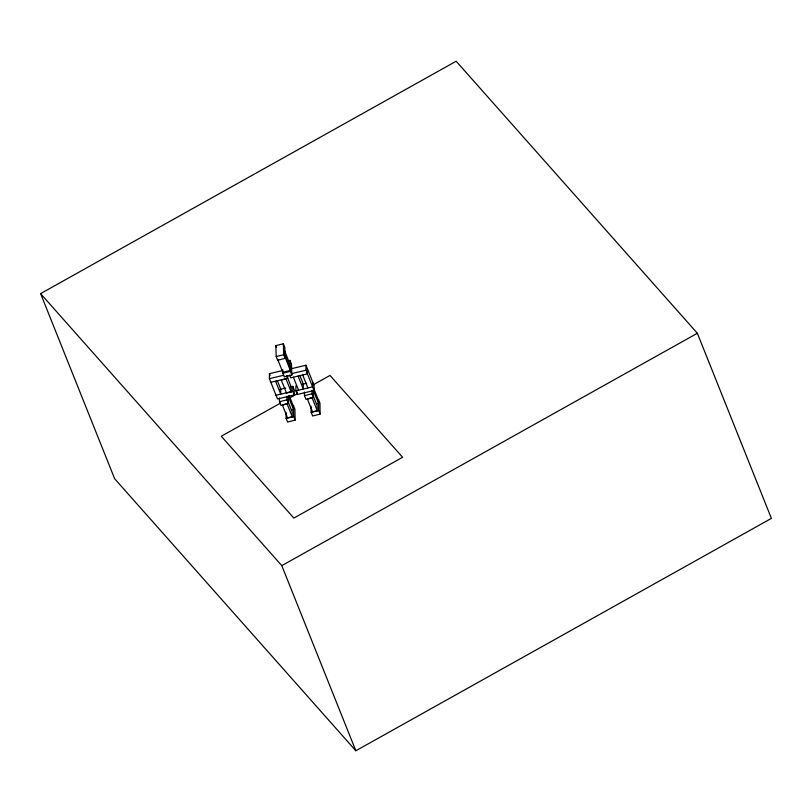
<?xml version="1.0" encoding="UTF-8"?>
<svg xmlns="http://www.w3.org/2000/svg" width="812" height="812" viewBox="0 0 812 812"><rect width="100%" height="100%" fill="white"/><g stroke="black" fill="none" stroke-linecap="round" stroke-linejoin="round"><path stroke-width="1.22" d="M290.412 386.908L292.807 386.339L294.269 389.993L294.228 394.967L277.501 398.956L269.391 378.656L269.422 373.682L282.566 370.556M270.853 382.31L287.58 378.321L287.59 375.834M291.183 391.902L285.986 378.91L281.277 380.026L286.474 393.018L291.183 391.902L291.214 386.918L286.89 376.098M294.228 394.967L292.767 391.313L292.807 386.339M290.463 368.932L305.992 365.227L314.112 385.527L314.071 390.501L297.344 394.49L295.883 390.836L295.923 385.862M297.344 394.49L297.365 392.003M314.071 390.501L305.962 370.211L305.992 365.227M307.454 368.881L307.423 373.865L290.696 377.844L289.6 375.103M312.65 381.873L312.61 386.847L295.883 390.836M40.6 293.619L456.161 61.235L697.356 333.265L771.4 518.381L355.839 750.765L114.644 478.735L40.6 293.619L281.794 565.649L355.839 750.765M280.587 403.077L221.28 436.247L293.853 518.097L402.59 457.288L330.017 375.438L313.544 384.644M289.377 398.164L297.07 393.861M281.794 565.649L697.356 333.265M275.826 345.668L283.347 343.74L284.809 347.384L285.195 358.325L277.674 360.264L276.212 356.61L275.826 345.668L276.557 347.495M276.212 356.61L283.733 354.682L283.347 343.74M287.854 360.924L290.006 360.376L291.467 364.03L291.853 374.971L284.332 376.9L282.87 373.246L282.738 369.602M282.87 373.246L290.392 371.317L290.006 360.376M288.321 396.175L288.463 403.503L280.942 405.381L279.48 401.727L287.001 399.849L286.93 396.185M313.341 390.136L313.483 397.454L305.962 399.331L304.5 395.677L312.021 393.8L311.95 390.136M291.376 410.06L293.528 409.522L288.331 396.53M316.396 404.011L318.548 403.473L313.351 390.491M292.259 416.8L287.549 417.967L282.363 404.985L287.062 403.808L292.259 416.8L292.158 411.857L287.834 401.026M286.139 418.363L293.66 416.485L293.447 405.503L294.908 409.157L295.121 420.139L287.6 422.017L286.139 418.363L286.017 412.263M317.279 410.75L312.569 411.928L307.383 398.936L312.082 397.768L317.279 410.75L317.177 405.807L312.853 394.987M311.158 412.323L318.68 410.446L318.466 399.453L319.928 403.107L320.141 414.1L312.62 415.977L311.158 412.323L311.037 406.223M269.391 378.656L283.723 375.245M291.62 373.621L305.962 370.211M279.663 389.466L285.631 388.045M301.891 384.431L306.672 383.294M276.039 395.302L292.767 391.313M313.726 388.481L318.487 400.387M312.021 393.8L313.483 397.454M318.68 410.446L320.141 414.1M302.714 374.982L307.91 387.974M299.841 375.428L303.302 384.086L303.272 389.06L298.075 376.068M284.687 351.038L288.585 360.782L288.757 365.704M285.053 354.326L290.249 367.318M293.376 377.194L298.562 390.176M285.164 357.412L290.361 370.394L282.83 372.322L277.643 359.34M283.733 354.682L285.195 358.325M290.392 371.317L291.853 374.971M286.484 375.591L287.58 378.321M289.133 395.606L293.467 406.426M287.001 399.849L288.463 403.503M293.66 416.485L295.121 420.139M277.318 380.544L280.779 389.202L280.749 394.175L275.552 381.193M269.422 373.682L270.152 375.509M304.429 392.023L304.5 395.677M279.409 398.063L279.48 401.727"/></g></svg>
